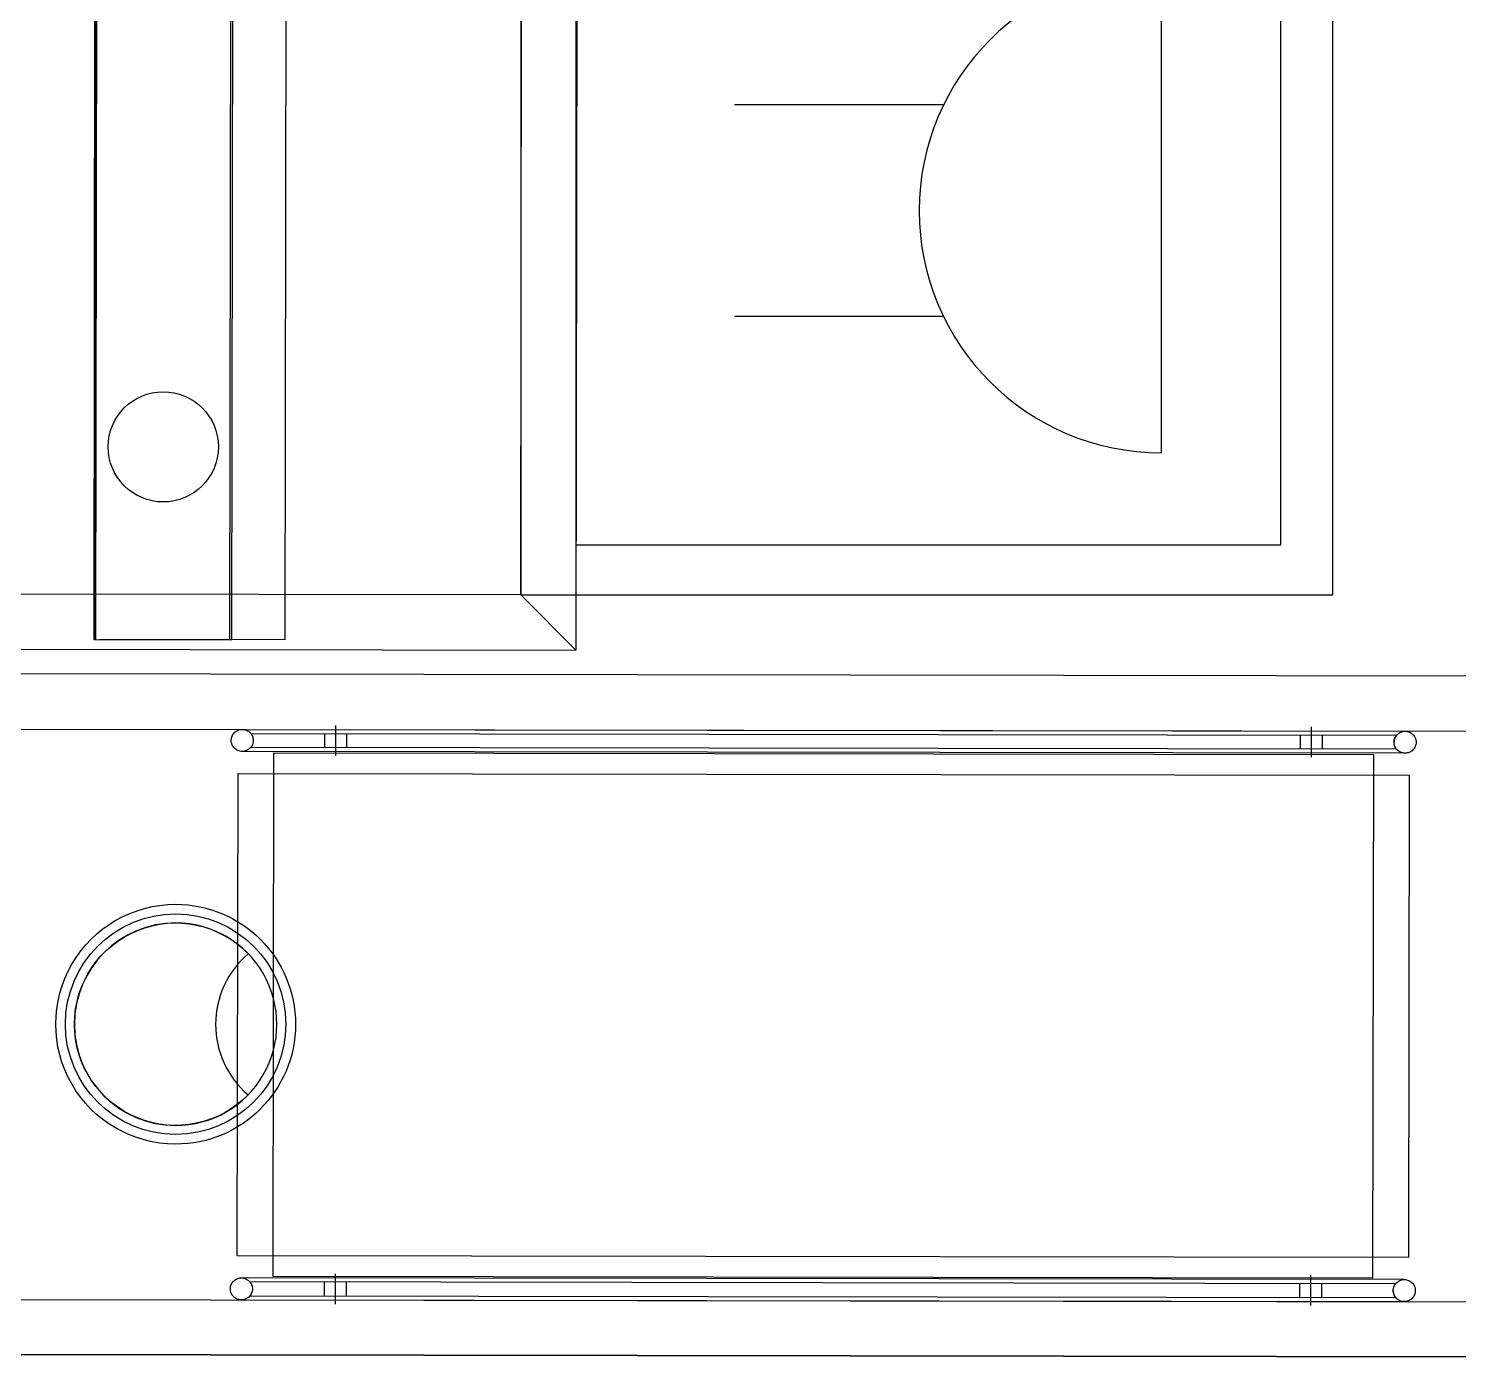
# Model space of a CAD drawing. Header units: inches. Extents: x 78 to 199, y 70 to 92.
# Drawn here: x 144.386 to 144.905, y 81.757 to 82.241 of the extents above; entities that cross this region are included whole.
import ezdxf
from ezdxf.enums import TextEntityAlignment as Align

# ---------------------------------------------------------------- set-up
doc = ezdxf.new("R2010")
doc.units = ezdxf.units.IN
doc.header["$MEASUREMENT"] = 0
for name, pattern in [('ACAD_ISO02W100', [15, 12, -3]), ('ACAD_ISO03W100', [30, 12, -18]), ('DASHED', [0.75, 0.5, -0.25]), ('DGN Style 5', [15.868117, 6.800621, -9.067495])]:
    doc.linetypes.add(name, pattern=pattern)
for name, color, linetype in [('1501', 6, 'Continuous'), ('A002_Pen02', 2, 'Continuous'), ('DIM', 152, 'Continuous'), ('ELE-OBJ', 7, 'Continuous'), ('ELEC-NORMAL', 7, 'Continuous'), ('L.C Risers', 130, 'Continuous')]:
    doc.layers.add(name, color=color, linetype=linetype)
doc.layers.add('GOLDCLADDING', color=7, linetype='Continuous', true_color=0xffc20a)
doc.styles.add('ROMANS', font='romans.shx')

# ---------------------------------------------------------------- blocks, each defined once
blk = doc.blocks.new('GRWRFHRH')
at = {"color": 252, "linetype": 'DASHED'}
for p, q in [((4.43134, 9.34952), (4.43311, 10.53252)), ((4.43169, 9.34952), (4.43346, 10.53252)), ((4.43169, 9.34952), (4.43346, 10.53252)), ((4.43204, 9.34952), (4.43381, 10.53251)), ((4.48064, 9.34944), (4.48241, 10.53244)), ((4.48134, 9.34944), (4.48311, 10.53244)), ((4.50241, 10.53241), (4.50064, 9.34941)), ((4.43134, 9.34952), (4.48134, 9.34944)), ((4.50064, 9.34941), (4.43327, 9.34952))]:
    blk.add_line(p, q, dxfattribs=at)
at = {"color": 252, "linetype": 'ACAD_ISO03W100'}
for p, q in [((4.60791, 10.52876), (4.60616, 9.34576)), ((4.58619, 9.36579), (4.58788, 10.50879)), ((4.58619, 9.36579), (4.36119, 9.36612)), ((4.60616, 9.34576), (4.58619, 9.36579)), ((4.60616, 9.34576), (4.58619, 9.36579)), ((4.34116, 9.34615), (4.60616, 9.34576)), ((5.27314, 9.33577), (4.34114, 9.33715)), ((4.36111, 9.31712), (5.25311, 9.3158)), ((4.36081, 9.11012), (5.2528, 9.1088)), ((5.27277, 9.08877), (4.34078, 9.09015))]:
    blk.add_line(p, q, dxfattribs=at)
at = {"color": 252, "linetype": 'DGN Style 5', "ltscale": 3}
for p, q in [((4.48511, 9.31694), (4.90711, 9.31631)), ((4.48823, 9.31543), (4.48823, 9.31543)), ((4.48823, 9.31543), (4.90399, 9.31482)), ((4.5191, 9.30739), (4.51911, 9.31839)), ((4.8731, 9.30686), (4.87312, 9.31786)), ((4.9071, 9.30831), (4.4851, 9.30894)), ((4.90398, 9.30982), (4.48823, 9.31044)), ((4.49632, 9.11842), (4.4966, 9.30842)), ((4.4966, 9.30842), (4.8956, 9.30783)), ((4.8956, 9.30783), (4.89532, 9.11783)), ((4.48333, 9.12594), (4.48359, 9.30094)), ((4.48359, 9.30094), (4.90859, 9.30031)), ((4.90859, 9.30031), (4.90833, 9.12531)), ((4.90833, 9.12531), (4.48333, 9.12594)), ((4.90682, 9.11731), (4.48482, 9.11794)), ((4.90369, 9.11581), (4.48794, 9.11643)), ((4.89532, 9.11783), (4.49632, 9.11842)), ((4.51882, 9.11939), (4.5188, 9.10839)), ((4.87282, 9.11886), (4.8728, 9.10786)), ((4.48793, 9.11144), (4.48793, 9.11143)), ((4.48793, 9.11143), (4.90368, 9.11082)), ((4.48481, 9.10994), (4.9068, 9.10931))]:
    blk.add_line(p, q, dxfattribs=at)
at = {"color": 252, "ltscale": 3}
for p, q in [((4.34078, 9.09015), (5.27277, 9.08877)), ((5.80777, 9.08797), (4.34578, 9.09014))]:
    blk.add_line(p, q, dxfattribs=at)
at = {"color": 252, "linetype": 'DASHED'}
blk.add_circle((4.45645, 9.41948), 0.02, dxfattribs=at)
at = {"color": 252, "linetype": 'DGN Style 5', "ltscale": 3}
for centre in [(4.48511, 9.31294), (4.90711, 9.31231), (4.48481, 9.11394), (4.90681, 9.11331)]:
    blk.add_circle(centre, 0.004, dxfattribs=at)
at = {"color": 252, "linetype": 'ACAD_ISO02W100', "ltscale": 3}
blk.add_circle((4.46095, 9.20997), 0.04, dxfattribs=at)
at = {"color": 252, "linetype": 'DGN Style 5', "ltscale": 3}
for centre, start, end in [((4.90711, 9.31231), 141.2328, 179.915), ((4.90681, 9.11331), 179.915, 218.5972)]:
    blk.add_arc(centre, 0.004, start, end, dxfattribs=at)
at = {"layer": '1501', "color": 252}
blk.add_lwpolyline([(4.48732, 9.23555, 0.461701), (4.48724, 9.18432, -2.461701)], format="xyb", close=True, dxfattribs=at)
at = {"layer": 'A002_Pen02', "color": 252, "linetype": 'DGN Style 5'}
for p, q in [((4.5151, 9.3104), (4.51511, 9.31539)), ((4.5231, 9.31038), (4.52311, 9.31538)), ((4.8691, 9.30987), (4.86911, 9.31487)), ((4.8771, 9.30986), (4.87711, 9.31486)), ((4.51481, 9.11639), (4.51481, 9.11139)), ((4.52281, 9.11638), (4.52281, 9.11138)), ((4.86882, 9.11587), (4.86881, 9.11087)), ((4.87682, 9.11585), (4.87681, 9.11086))]:
    blk.add_line(p, q, dxfattribs=at)
at = {"layer": 'DIM', "color": 252}
for points in [[(4.46089, 9.16647, -1), (4.46102, 9.25347, -1)], [(4.46101, 9.24671, 1), (4.4609, 9.17324, 1)]]:
    blk.add_lwpolyline(points, format="xyb", close=True, dxfattribs=at)
at = {"color": 252, "style": 'ROMANS'}
for p in [(-5.11757, 7.45916, 0), (3.16531, 4.70638, 0), (-5.11757, 4.62872, 0)]:
    blk.add_attdef('ELEV', text='', height=0.10354, dxfattribs=at).set_placement(p, align=Align.BOTTOM_LEFT)
for p in [(-5.11757, 7.39034, 0), (3.16531, 4.63756, 0), (-5.11757, 4.5599, 0)]:
    blk.add_attdef('LEVEL', text='', height=0.10354, dxfattribs=at).set_placement(p, align=Align.TOP_LEFT)
blk = doc.blocks.new('wetwetwet')
at = {"layer": 'ELE-OBJ', "color": 3}
for p, q in [((-174.2, 0), (174.2, 0)), ((-76.2, -156.7), (-76.2, -307.2)), ((76.2, -156.7), (76.2, -307.2))]:
    blk.add_line(p, q, dxfattribs=at)
blk.add_ellipse((0, 0), major_axis=(-123.2, -123.2), ratio=1, start_param=-0.785398, end_param=2.356194, dxfattribs=at)
blk = doc.blocks.new('dfdfdfddf')
at = {"layer": 'L.C Risers', "color": 3, "ltscale": 1000}
for points in [[(-0.20548, 0.1754), (-0.20548, 0), (0.20548, 0), (0.20548, 0.1754)], [(-0.19467, 0.16347), (-0.19467, 0.01119), (0.19161, 0.01119), (0.19161, 0.16347)]]:
    blk.add_lwpolyline(points, close=True, dxfattribs=at)
at = {"layer": 'ELEC-NORMAL', "lineweight": -3, "xscale": 0.0003, "yscale": 0.0003, "zscale": 0.0003, "rotation": 180}
blk.add_blockref('wetwetwet', (-0.12253, 0.03706), dxfattribs=at)

msp = doc.modelspace()

# ---------------------------------------------------------------- block references
at = {"xscale": 1.68, "yscale": 1.68, "zscale": 1.68, "rotation": 90}
msp.add_blockref('dfdfdfddf', (144.85899, 82.38032, 0), dxfattribs=at)
at = {"layer": 'GOLDCLADDING'}
msp.add_blockref('GRWRFHRH', (139.97813, 72.66933, 0), dxfattribs=at)

doc.saveas('drawing.dxf')
